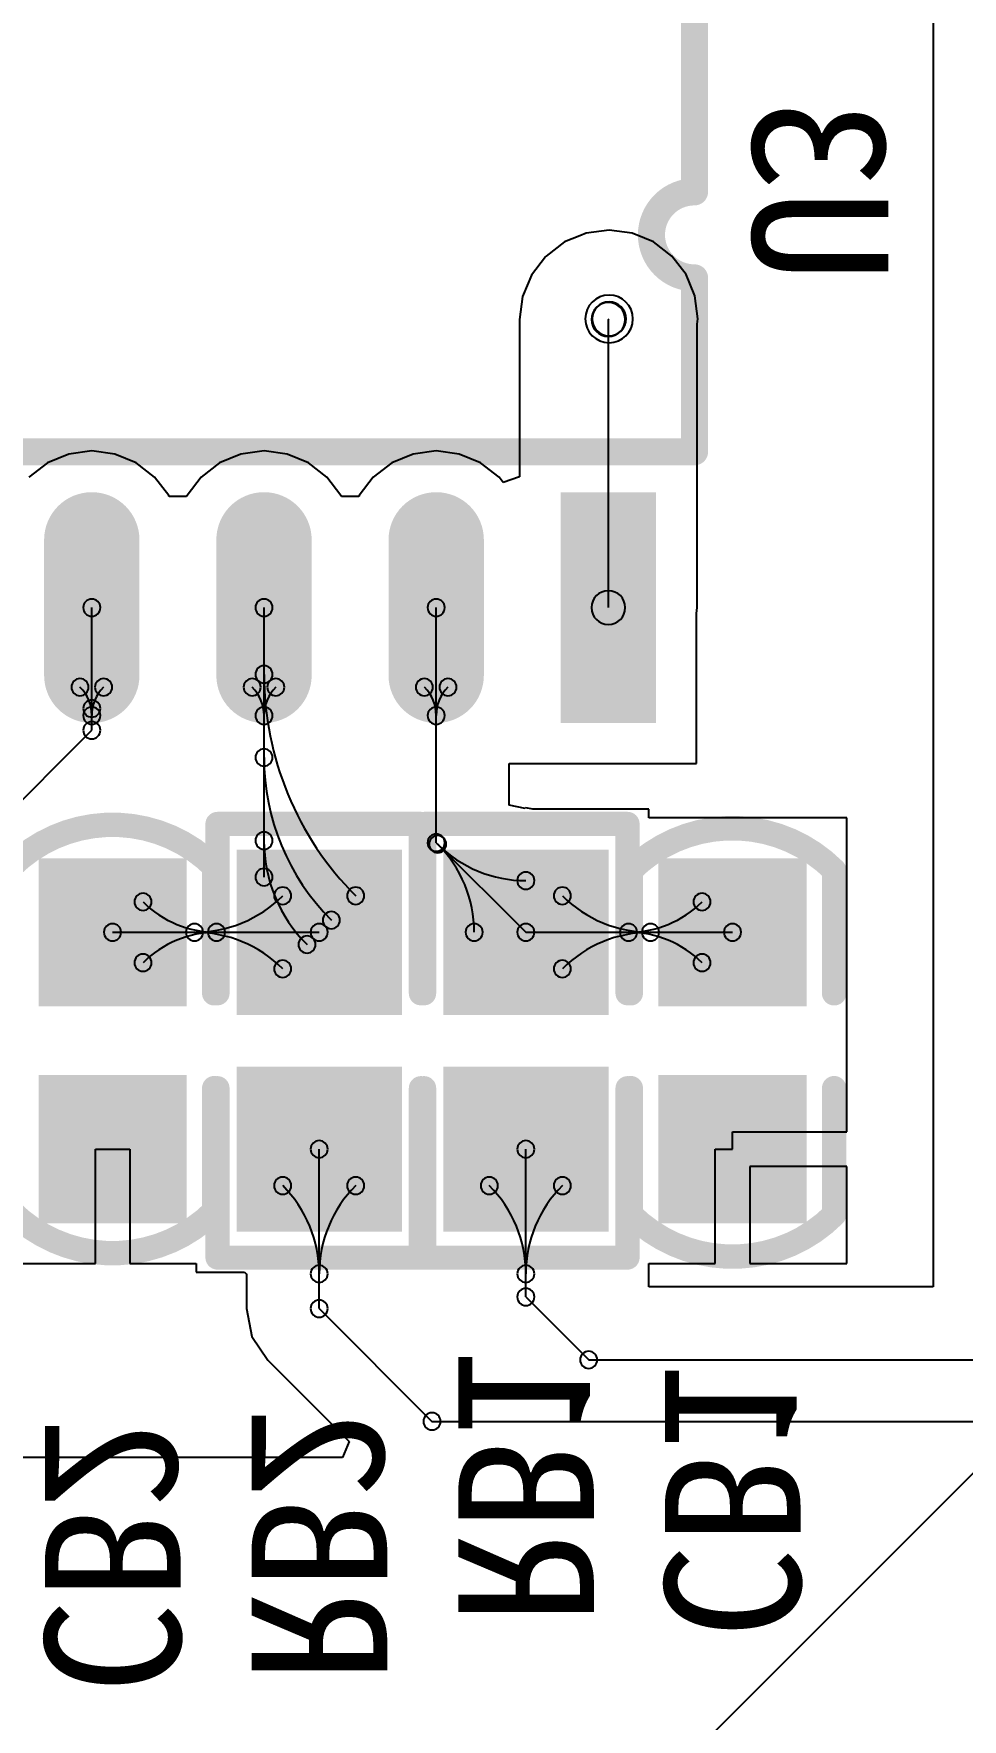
# Model space of a CAD drawing. Header units: inches. Extents: x 32166 to 34772, y 2386 to 4229.
# Drawn here: x 32921.7 to 32951.2, y 3108.7 to 3162.5 of the extents above; entities that cross this region are included whole.
import ezdxf

# ---------------------------------------------------------------- set-up
doc = ezdxf.new("R2010")
doc.units = ezdxf.units.IN
doc.header["$LTSCALE"] = 0.64311
doc.header["$MEASUREMENT"] = 0
for name, color, linetype in [('BOTTOMLAYER', 5, 'CONTINUOUS'), ('BOTTOMOVERLAY', 54, 'CONTINUOUS'), ('BOTTOMPASTE', 16, 'CONTINUOUS'), ('BOTTOMSOLDER', 6, 'CONTINUOUS'), ('MULTILAYER', 9, 'CONTINUOUS')]:
    doc.layers.add(name, color=color, linetype=linetype)
doc.styles.get("Standard").update_dxf_attribs({"font": 'txt', "width": 0.8})

msp = doc.modelspace()

# ---------------------------------------------------------------- linework, layer by layer
at = {"layer": 'BOTTOMLAYER'}
for p, q in [((32950.321, 3208.849), (32950.321, 3138.26)), ((32939.063, 3156.033), (32938.58, 3155.833)), ((32939.263, 3156.116), (32939.063, 3156.033)), ((32939.996, 3156.212), (32939.263, 3156.116)), ((32940.729, 3156.116), (32939.996, 3156.212)), ((32941.129, 3155.95), (32940.729, 3156.116)), ((32941.412, 3155.833), (32941.129, 3155.95)), ((32937.972, 3155.361), (32937.522, 3154.775)), ((32937.993, 3155.383), (32937.972, 3155.361)), ((32938.58, 3155.833), (32937.993, 3155.383)), ((32941.999, 3155.383), (32941.412, 3155.833)), ((32942.449, 3154.796), (32941.999, 3155.383)), ((32937.522, 3154.775), (32937.417, 3154.522)), ((32942.566, 3154.513), (32942.449, 3154.796)), ((32937.417, 3154.522), (32937.239, 3154.092)), ((32942.732, 3154.113), (32942.566, 3154.513)), ((32937.239, 3154.092), (32937.142, 3153.359)), ((32942.828, 3153.38), (32942.732, 3154.113)), ((32937.142, 3153.359), (32937.142, 3148.345)), ((32939.974, 3153.359), (32939.996, 3153.38)), ((32939.974, 3144.178), (32939.974, 3153.359)), ((32942.807, 3153.216), (32942.828, 3153.38)), ((32942.807, 3144.178), (32942.807, 3153.216)), ((32922.782, 3149.074), (32922.099, 3148.791)), ((32923.515, 3149.171), (32922.782, 3149.074)), ((32924.248, 3149.074), (32923.515, 3149.171)), ((32924.931, 3148.791), (32924.248, 3149.074)), ((32928.268, 3149.074), (32927.585, 3148.791)), ((32929.002, 3149.171), (32928.268, 3149.074)), ((32929.735, 3149.074), (32929.002, 3149.171)), ((32930.418, 3148.791), (32929.735, 3149.074)), ((32933.755, 3149.074), (32933.072, 3148.791)), ((32934.488, 3149.171), (32933.755, 3149.074)), ((32935.221, 3149.074), (32934.488, 3149.171)), ((32935.904, 3148.791), (32935.221, 3149.074)), ((32922.099, 3148.791), (32921.512, 3148.341)), ((32925.518, 3148.341), (32924.931, 3148.791)), ((32925.968, 3147.755), (32925.518, 3148.341)), ((32926.999, 3148.341), (32926.549, 3147.755)), ((32927.585, 3148.791), (32926.999, 3148.341)), ((32931.004, 3148.341), (32930.418, 3148.791)), ((32931.454, 3147.755), (32931.004, 3148.341)), ((32932.485, 3148.341), (32932.035, 3147.755)), ((32933.072, 3148.791), (32932.485, 3148.341)), ((32936.491, 3148.341), (32935.904, 3148.791)), ((32936.623, 3148.169), (32936.491, 3148.341)), ((32937.142, 3148.345), (32936.623, 3148.169)), ((32925.984, 3147.716), (32925.968, 3147.755)), ((32926.533, 3147.716), (32925.984, 3147.716)), ((32926.549, 3147.755), (32926.533, 3147.716)), ((32931.47, 3147.716), (32931.454, 3147.755)), ((32932.019, 3147.716), (32931.47, 3147.716)), ((32932.035, 3147.755), (32932.019, 3147.716)), ((32923.515, 3140.96), (32923.515, 3144.178)), ((32923.515, 3140.269), (32923.515, 3144.178)), ((32929.002, 3135.588), (32929.002, 3144.178)), ((32934.488, 3136.686), (32934.488, 3144.178)), ((32942.782, 3143.994), (32942.807, 3144.178)), ((32942.782, 3139.21), (32942.782, 3143.994)), ((32917.593, 3134.347), (32923.515, 3140.269)), ((32936.809, 3137.881), (32936.809, 3139.21)), ((32936.809, 3139.21), (32937.166, 3139.21)), ((32937.166, 3139.21), (32937.166, 3139.21)), ((32937.166, 3139.21), (32942.782, 3139.21)), ((32950.321, 3138.26), (32950.321, 3122.524)), ((32937.323, 3137.779), (32936.809, 3137.881)), ((32937.344, 3137.796), (32937.323, 3137.779)), ((32937.568, 3137.752), (32937.344, 3137.796)), ((32937.344, 3137.796), (32937.344, 3137.796)), ((32941.267, 3137.752), (32937.568, 3137.752)), ((32941.267, 3137.478), (32941.267, 3137.752)), ((32947.576, 3137.478), (32941.267, 3137.478)), ((32947.576, 3130.181), (32947.576, 3137.478)), ((32934.488, 3136.686), (32937.344, 3133.829)), ((32924.177, 3133.829), (32930.76, 3133.829)), ((32937.344, 3133.829), (32943.928, 3133.829)), ((32947.576, 3127.466), (32947.576, 3130.181)), ((32943.927, 3126.918), (32943.927, 3127.466)), ((32943.927, 3127.466), (32947.576, 3127.466)), ((32923.628, 3123.269), (32923.628, 3126.918)), ((32923.628, 3126.918), (32924.725, 3126.918)), ((32924.725, 3126.918), (32924.725, 3123.269)), ((32930.76, 3121.835), (32930.76, 3126.917)), ((32937.344, 3122.206), (32937.344, 3126.917)), ((32943.379, 3123.269), (32943.379, 3126.918)), ((32943.379, 3126.918), (32943.927, 3126.918)), ((32947.576, 3126.369), (32944.476, 3126.369)), ((32944.476, 3126.369), (32944.476, 3123.269)), ((32947.576, 3123.269), (32947.576, 3126.369)), ((32918.142, 3123.269), (32923.628, 3123.269)), ((32924.725, 3123.269), (32926.838, 3123.269)), ((32926.838, 3123.269), (32926.838, 3122.995)), ((32941.267, 3122.995), (32941.267, 3123.269)), ((32941.267, 3123.269), (32943.379, 3123.269)), ((32944.476, 3123.269), (32947.576, 3123.269)), ((32926.838, 3122.995), (32928.385, 3122.995)), ((32928.385, 3122.995), (32928.43, 3122.944)), ((32928.43, 3122.944), (32928.43, 3122.944)), ((32928.43, 3122.944), (32928.439, 3122.944)), ((32928.439, 3122.944), (32928.439, 3121.835)), ((32941.267, 3122.524), (32941.267, 3122.995)), ((32941.267, 3122.995), (32941.267, 3122.995)), ((32937.344, 3122.206), (32939.348, 3120.203)), ((32950.321, 3122.524), (32941.267, 3122.524)), ((32928.439, 3121.835), (32928.616, 3120.946)), ((32930.76, 3121.835), (32934.354, 3118.241)), ((32940.99, 3105.99), (32956.628, 3121.628)), ((32928.616, 3120.946), (32929.119, 3120.193)), ((32929.119, 3120.193), (32931.713, 3117.599)), ((32939.348, 3120.203), (32956.11, 3120.203)), ((32934.354, 3118.241), (32956.922, 3118.241)), ((32931.713, 3117.599), (32931.504, 3117.092)), ((32931.504, 3117.092), (32895.149, 3117.092))]:
    msp.add_line(p, q, dxfattribs=at)
at = {"layer": 'BOTTOMLAYER', "const_width": 2.16}
for points in [[(32923.515, 3146.338), (32923.515, 3142.018)], [(32929.002, 3146.338), (32929.002, 3142.018)], [(32934.488, 3146.338), (32934.488, 3142.018)]]:
    msp.add_lwpolyline(points, dxfattribs=at)
at = {"layer": 'BOTTOMLAYER', "const_width": 1.08}
for points in [[(32923.515, 3145.798, 1), (32923.515, 3146.878, 1)], [(32929.002, 3145.798, 1), (32929.002, 3146.878, 1)], [(32934.488, 3145.798, 1), (32934.488, 3146.878, 1)], [(32923.515, 3141.478, 1), (32923.515, 3142.558, 1)], [(32929.002, 3141.478, 1), (32929.002, 3142.558, 1)], [(32934.488, 3141.478, 1), (32934.488, 3142.558, 1)]]:
    msp.add_lwpolyline(points, format="xyb", close=True, dxfattribs=at)
at = {"layer": 'BOTTOMLAYER'}
for centre, radius, start, end in [((32939.974, 3153.359), 0.54, 0, 180), ((32939.974, 3153.359), 0.54, 0, 180), ((32939.996, 3153.38), 0.54, 0, 180), ((32939.996, 3153.38), 0.54, 0, 180), ((32939.974, 3153.359), 0.54, 180, 0), ((32939.974, 3153.359), 0.54, 180, 0), ((32939.996, 3153.38), 0.54, 180, 0), ((32939.996, 3153.38), 0.54, 180, 0), ((32939.974, 3144.178), 0.54, 0, 180), ((32923.515, 3144.178), 0.274, 0, 180), ((32923.515, 3144.178), 0.274, 0, 180), ((32923.515, 3144.178), 0.274, 180, 0), ((32923.515, 3144.178), 0.274, 180, 0), ((32929.002, 3144.178), 0.274, 0, 180), ((32929.002, 3144.178), 0.274, 180, 0), ((32934.488, 3144.178), 0.274, 0, 180), ((32934.488, 3144.178), 0.274, 180, 0), ((32939.974, 3144.178), 0.54, 180, 0), ((32923.139, 3141.643), 0.274, 0, 180), ((32923.139, 3141.643), 0.274, 0, 180), ((32923.891, 3141.643), 0.274, 0, 180), ((32923.891, 3141.643), 0.274, 0, 180), ((32928.626, 3141.643), 0.274, 0, 180), ((32928.626, 3141.643), 0.274, 0, 180), ((32929.002, 3142.049), 0.274, 0, 180), ((32929.002, 3142.049), 0.274, 0, 180), ((32929.002, 3142.049), 0.274, 180, 0), ((32929.002, 3142.049), 0.274, 180, 0), ((32938.981, 3142.049), 9.979, 180, 225), ((32938.981, 3142.049), 9.979, 180, 225), ((32929.377, 3141.643), 0.274, 0, 180), ((32929.377, 3141.643), 0.274, 0, 180), ((32934.112, 3141.643), 0.274, 0, 180), ((32934.112, 3141.643), 0.274, 0, 180), ((32934.864, 3141.643), 0.274, 0, 180), ((32934.864, 3141.643), 0.274, 0, 180), ((32923.139, 3141.643), 0.274, 180, 0), ((32923.139, 3141.643), 0.274, 180, 0), ((32922.232, 3140.736), 1.283, 0.0004, 45.0004), ((32922.232, 3140.736), 1.283, 0.0004, 45.0004), ((32924.798, 3140.736), 1.283, 134.9996, 179.9996), ((32924.798, 3140.736), 1.283, 134.9996, 179.9996), ((32923.891, 3141.643), 0.274, 180, 0), ((32923.891, 3141.643), 0.274, 180, 0), ((32928.626, 3141.643), 0.274, 180, 0), ((32928.626, 3141.643), 0.274, 180, 0), ((32927.719, 3140.736), 1.283, 0.0004, 45.0004), ((32927.719, 3140.736), 1.283, 0.0004, 45.0004), ((32930.284, 3140.736), 1.283, 134.9996, 179.9996), ((32930.284, 3140.736), 1.283, 134.9996, 179.9996), ((32929.377, 3141.643), 0.274, 180, 0), ((32929.377, 3141.643), 0.274, 180, 0), ((32934.112, 3141.643), 0.274, 180, 0), ((32934.112, 3141.643), 0.274, 180, 0), ((32933.205, 3140.736), 1.283, 0.0004, 45.0004), ((32933.205, 3140.736), 1.283, 0.0004, 45.0004), ((32935.771, 3140.736), 1.283, 134.9996, 179.9996), ((32935.771, 3140.736), 1.283, 134.9996, 179.9996), ((32934.864, 3141.643), 0.274, 180, 0), ((32934.864, 3141.643), 0.274, 180, 0), ((32923.515, 3140.96), 0.274, 0, 180), ((32923.515, 3140.736), 0.274, 0, 180), ((32923.515, 3140.736), 0.274, 0, 180), ((32923.515, 3140.736), 0.274, 0, 180), ((32923.515, 3140.736), 0.274, 0, 180), ((32923.515, 3140.96), 0.274, 180, 0), ((32929.002, 3140.736), 0.274, 0, 180), ((32929.002, 3140.736), 0.274, 0, 180), ((32929.002, 3140.736), 0.274, 0, 180), ((32929.002, 3140.736), 0.274, 0, 180), ((32934.488, 3140.736), 0.274, 0, 180), ((32934.488, 3140.736), 0.274, 0, 180), ((32934.488, 3140.736), 0.274, 0, 180), ((32934.488, 3140.736), 0.274, 0, 180), ((32923.515, 3140.736), 0.274, 180, 0), ((32923.515, 3140.736), 0.274, 180, 0), ((32923.515, 3140.736), 0.274, 180, 0), ((32923.515, 3140.736), 0.274, 180, 0), ((32923.515, 3140.269), 0.274, 0, 180), ((32923.515, 3140.269), 0.274, 0, 180), ((32923.515, 3140.269), 0.274, 180, 0), ((32923.515, 3140.269), 0.274, 180, 0), ((32929.002, 3140.736), 0.274, 180, 0), ((32929.002, 3140.736), 0.274, 180, 0), ((32929.002, 3140.736), 0.274, 180, 0), ((32929.002, 3140.736), 0.274, 180, 0), ((32934.488, 3140.736), 0.274, 180, 0), ((32934.488, 3140.736), 0.274, 180, 0), ((32934.488, 3140.736), 0.274, 180, 0), ((32934.488, 3140.736), 0.274, 180, 0), ((32929.002, 3139.4), 0.274, 0, 180), ((32929.002, 3139.4), 0.274, 0, 180), ((32929.002, 3139.4), 0.274, 180, 0), ((32929.002, 3139.4), 0.274, 180, 0), ((32936.332, 3139.4), 7.33, 180, 225), ((32936.332, 3139.4), 7.33, 180, 225), ((32929.002, 3136.751), 0.274, 0, 180), ((32929.002, 3136.751), 0.274, 0, 180), ((32929.002, 3136.751), 0.274, 180, 0), ((32929.002, 3136.751), 0.274, 180, 0), ((32933.682, 3136.751), 4.681, 180.0001, 225.0001), ((32933.682, 3136.751), 4.681, 180.0001, 225.0001), ((32934.488, 3136.686), 0.274, 0, 180), ((32934.488, 3136.686), 0.274, 0, 180), ((32934.488, 3136.686), 0.274, 180, 0), ((32934.488, 3136.686), 0.274, 180, 0), ((32934.534, 3136.639), 0.274, 0, 180), ((32934.534, 3136.639), 0.274, 0, 180), ((32934.534, 3136.639), 0.274, 0, 180), ((32934.534, 3136.639), 0.274, 0, 180), ((32934.534, 3136.639), 0.274, 180, 0), ((32934.534, 3136.639), 0.274, 180, 0), ((32934.534, 3136.639), 0.274, 180, 0), ((32934.534, 3136.639), 0.274, 180, 0), ((32931.725, 3133.829), 3.974, 360, 45), ((32937.344, 3139.449), 3.974, 225, 270), ((32937.344, 3139.449), 3.974, 225, 270), ((32931.725, 3133.829), 3.974, 360, 45), ((32929.002, 3135.588), 0.274, 0, 180), ((32929.002, 3135.588), 0.274, 180, 0), ((32937.344, 3135.475), 0.274, 0, 180), ((32937.344, 3135.475), 0.274, 0, 180), ((32937.344, 3135.475), 0.274, 180, 0), ((32937.344, 3135.475), 0.274, 180, 0), ((32925.147, 3134.799), 0.274, 0, 180), ((32925.147, 3134.799), 0.274, 0, 180), ((32926.787, 3137.803), 3.974, 270, 315), ((32926.787, 3137.803), 3.974, 270, 315), ((32929.597, 3134.993), 0.274, 0, 180), ((32929.597, 3134.993), 0.274, 0, 180), ((32929.597, 3134.993), 0.274, 180, 0), ((32929.597, 3134.993), 0.274, 180, 0), ((32931.924, 3134.993), 0.274, 0, 180), ((32931.924, 3134.993), 0.274, 0, 180), ((32931.924, 3134.993), 0.274, 180, 0), ((32931.924, 3134.993), 0.274, 180, 0), ((32938.508, 3134.993), 0.274, 0, 180), ((32938.508, 3134.993), 0.274, 0, 180), ((32938.508, 3134.993), 0.274, 180, 0), ((32938.508, 3134.993), 0.274, 180, 0), ((32941.318, 3137.803), 3.974, 225, 270), ((32941.318, 3137.803), 3.974, 225, 270), ((32942.958, 3134.799), 0.274, 0, 180), ((32942.958, 3134.799), 0.274, 0, 180), ((32925.147, 3134.799), 0.274, 180, 0), ((32925.147, 3134.799), 0.274, 180, 0), ((32927.488, 3137.141), 3.311, 225.0001, 270.0001), ((32927.488, 3137.141), 3.311, 225.0001, 270.0001), ((32931.148, 3134.217), 0.274, 0, 180), ((32931.148, 3134.217), 0.274, 0, 180), ((32940.617, 3137.141), 3.311, 269.9999, 314.9999), ((32940.617, 3137.141), 3.311, 269.9999, 314.9999), ((32942.958, 3134.799), 0.274, 180, 0), ((32942.958, 3134.799), 0.274, 180, 0), ((32924.177, 3133.829), 0.274, 0, 180), ((32924.177, 3133.829), 0.274, 180, 0), ((32927.488, 3130.518), 3.311, 89.9999, 134.9999), ((32927.488, 3130.518), 3.311, 89.9999, 134.9999), ((32926.787, 3133.829), 0.274, 0, 180), ((32926.787, 3133.829), 0.274, 0, 180), ((32926.787, 3133.829), 0.274, 0, 180), ((32926.787, 3133.829), 0.274, 0, 180), ((32926.787, 3133.829), 0.274, 180, 0), ((32926.787, 3133.829), 0.274, 180, 0), ((32926.787, 3133.829), 0.274, 180, 0), ((32926.787, 3133.829), 0.274, 180, 0), ((32926.787, 3129.856), 3.974, 45, 90), ((32926.787, 3129.856), 3.974, 45, 90), ((32927.488, 3133.829), 0.274, 0, 180), ((32927.488, 3133.829), 0.274, 0, 180), ((32927.488, 3133.829), 0.274, 0, 180), ((32927.488, 3133.829), 0.274, 0, 180), ((32927.488, 3133.829), 0.274, 180, 0), ((32927.488, 3133.829), 0.274, 180, 0), ((32927.488, 3133.829), 0.274, 180, 0), ((32927.488, 3133.829), 0.274, 180, 0), ((32930.76, 3133.829), 0.274, 0, 180), ((32930.76, 3133.829), 0.274, 180, 0), ((32931.148, 3134.217), 0.274, 180, 0), ((32931.148, 3134.217), 0.274, 180, 0), ((32935.698, 3133.829), 0.274, 0, 180), ((32935.698, 3133.829), 0.274, 0, 180), ((32935.698, 3133.829), 0.274, 180, 0), ((32935.698, 3133.829), 0.274, 180, 0), ((32937.344, 3133.829), 0.274, 0, 180), ((32937.344, 3133.829), 0.274, 0, 180), ((32937.344, 3133.829), 0.274, 180, 0), ((32937.344, 3133.829), 0.274, 180, 0), ((32941.318, 3129.856), 3.974, 90, 135), ((32941.318, 3129.856), 3.974, 90, 135), ((32940.617, 3133.829), 0.274, 0, 180), ((32940.617, 3133.829), 0.274, 0, 180), ((32940.617, 3133.829), 0.274, 0, 180), ((32940.617, 3133.829), 0.274, 0, 180), ((32940.617, 3133.829), 0.274, 180, 0), ((32940.617, 3133.829), 0.274, 180, 0), ((32940.617, 3133.829), 0.274, 180, 0), ((32940.617, 3133.829), 0.274, 180, 0), ((32940.617, 3130.518), 3.311, 45.0001, 90.0001), ((32940.617, 3130.518), 3.311, 45.0001, 90.0001), ((32941.318, 3133.829), 0.274, 0, 180), ((32941.318, 3133.829), 0.274, 0, 180), ((32941.318, 3133.829), 0.274, 0, 180), ((32941.318, 3133.829), 0.274, 0, 180), ((32941.318, 3133.829), 0.274, 180, 0), ((32941.318, 3133.829), 0.274, 180, 0), ((32941.318, 3133.829), 0.274, 180, 0), ((32941.318, 3133.829), 0.274, 180, 0), ((32943.928, 3133.829), 0.274, 0, 180), ((32943.928, 3133.829), 0.274, 180, 0), ((32930.373, 3133.441), 0.274, 0, 180), ((32930.373, 3133.441), 0.274, 0, 180), ((32930.373, 3133.441), 0.274, 180, 0), ((32930.373, 3133.441), 0.274, 180, 0), ((32925.147, 3132.859), 0.274, 0, 180), ((32925.147, 3132.859), 0.274, 0, 180), ((32925.147, 3132.859), 0.274, 180, 0), ((32925.147, 3132.859), 0.274, 180, 0), ((32929.597, 3132.665), 0.274, 0, 180), ((32929.597, 3132.665), 0.274, 0, 180), ((32938.508, 3132.665), 0.274, 0, 180), ((32938.508, 3132.665), 0.274, 0, 180), ((32942.958, 3132.859), 0.274, 0, 180), ((32942.958, 3132.859), 0.274, 0, 180), ((32942.958, 3132.859), 0.274, 180, 0), ((32942.958, 3132.859), 0.274, 180, 0), ((32929.597, 3132.665), 0.274, 180, 0), ((32929.597, 3132.665), 0.274, 180, 0), ((32938.508, 3132.665), 0.274, 180, 0), ((32938.508, 3132.665), 0.274, 180, 0), ((32930.76, 3126.917), 0.274, 0, 180), ((32930.76, 3126.917), 0.274, 180, 0), ((32937.344, 3126.917), 0.274, 0, 180), ((32937.344, 3126.917), 0.274, 180, 0), ((32929.597, 3125.753), 0.274, 0, 180), ((32929.597, 3125.753), 0.274, 0, 180), ((32931.924, 3125.753), 0.274, 0, 180), ((32931.924, 3125.753), 0.274, 0, 180), ((32936.18, 3125.753), 0.274, 0, 180), ((32936.18, 3125.753), 0.274, 0, 180), ((32938.508, 3125.753), 0.274, 0, 180), ((32938.508, 3125.753), 0.274, 0, 180), ((32929.597, 3125.753), 0.274, 180, 0), ((32929.597, 3125.753), 0.274, 180, 0), ((32926.787, 3122.944), 3.974, 360, 45), ((32926.787, 3122.944), 3.974, 360, 45), ((32934.734, 3122.944), 3.974, 135, 180), ((32934.734, 3122.944), 3.974, 135, 180), ((32931.924, 3125.753), 0.274, 180, 0), ((32931.924, 3125.753), 0.274, 180, 0), ((32936.18, 3125.753), 0.274, 180, 0), ((32936.18, 3125.753), 0.274, 180, 0), ((32933.371, 3122.944), 3.974, 360, 45), ((32933.371, 3122.944), 3.974, 360, 45), ((32941.318, 3122.944), 3.974, 135, 180), ((32941.318, 3122.944), 3.974, 135, 180), ((32938.508, 3125.753), 0.274, 180, 0), ((32938.508, 3125.753), 0.274, 180, 0), ((32930.76, 3122.944), 0.274, 0, 180), ((32930.76, 3122.944), 0.274, 0, 180), ((32930.76, 3122.944), 0.274, 0, 180), ((32930.76, 3122.944), 0.274, 0, 180), ((32937.344, 3122.944), 0.274, 0, 180), ((32937.344, 3122.944), 0.274, 0, 180), ((32937.344, 3122.944), 0.274, 0, 180), ((32937.344, 3122.944), 0.274, 0, 180), ((32930.76, 3122.944), 0.274, 180, 0), ((32930.76, 3122.944), 0.274, 180, 0), ((32930.76, 3122.944), 0.274, 180, 0), ((32930.76, 3122.944), 0.274, 180, 0), ((32937.344, 3122.944), 0.274, 180, 0), ((32937.344, 3122.944), 0.274, 180, 0), ((32937.344, 3122.944), 0.274, 180, 0), ((32937.344, 3122.944), 0.274, 180, 0), ((32930.76, 3121.835), 0.274, 0, 180), ((32930.76, 3121.835), 0.274, 0, 180), ((32937.344, 3122.206), 0.274, 0, 180), ((32937.344, 3122.206), 0.274, 0, 180), ((32937.344, 3122.206), 0.274, 180, 0), ((32937.344, 3122.206), 0.274, 180, 0), ((32930.76, 3121.835), 0.274, 180, 0), ((32930.76, 3121.835), 0.274, 180, 0), ((32939.348, 3120.203), 0.274, 0, 180), ((32939.348, 3120.203), 0.274, 0, 180), ((32939.348, 3120.203), 0.274, 180, 0), ((32939.348, 3120.203), 0.274, 180, 0), ((32934.354, 3118.241), 0.274, 0, 180), ((32934.354, 3118.241), 0.274, 0, 180), ((32934.354, 3118.241), 0.274, 180, 0), ((32934.354, 3118.241), 0.274, 180, 0)]:
    msp.add_arc(centre, radius, start, end, dxfattribs=at)
for points in [[(32941.054, 3140.938), (32941.054, 3147.418), (32938.894, 3140.938), (32938.894, 3147.418)], [(32932.955, 3131.635), (32932.955, 3136.024), (32928.566, 3131.635), (32928.566, 3136.024)], [(32939.539, 3131.635), (32939.539, 3136.024), (32935.15, 3131.635), (32935.15, 3136.024)], [(32926.097, 3131.909), (32926.097, 3135.75), (32922.257, 3131.909), (32922.257, 3135.75)], [(32942.008, 3135.75), (32942.008, 3131.909), (32945.848, 3135.75), (32945.848, 3131.909)], [(32932.955, 3124.723), (32932.955, 3129.112), (32928.566, 3124.723), (32928.566, 3129.112)], [(32939.539, 3124.723), (32939.539, 3129.112), (32935.15, 3124.723), (32935.15, 3129.112)], [(32926.097, 3124.997), (32926.097, 3128.838), (32922.257, 3124.997), (32922.257, 3128.838)], [(32942.008, 3128.838), (32942.008, 3124.997), (32945.848, 3128.838), (32945.848, 3124.997)]]:
    msp.add_solid(points, dxfattribs=at)
at = {"layer": 'BOTTOMOVERLAY'}
for points, const_width in [([(32942.718, 3157.43), (32942.718, 3162.97)], 0.864), ([(32942.718, 3149.146), (32942.718, 3154.687)], 0.864), ([(32898.826, 3149.146), (32942.718, 3149.146)], 0.864), ([(32927.52, 3137.285), (32934, 3137.285)], 0.768), ([(32927.52, 3131.885), (32927.52, 3137.285)], 0.768), ([(32934, 3131.885), (32934, 3137.285)], 0.768), ([(32934.104, 3137.285), (32940.584, 3137.285)], 0.768), ([(32934.104, 3131.885), (32934.104, 3137.285)], 0.768), ([(32940.584, 3131.885), (32940.584, 3137.285)], 0.768), ([(32927.417, 3131.885), (32927.417, 3135.915)], 0.778), ([(32940.688, 3131.885), (32940.688, 3135.805)], 0.778), ([(32947.168, 3131.885), (32947.168, 3135.805)], 0.778), ([(32927.417, 3124.942), (32927.417, 3128.861)], 0.778), ([(32927.52, 3123.461), (32927.52, 3128.861)], 0.768), ([(32934, 3123.461), (32934, 3128.861)], 0.768), ([(32934.104, 3123.461), (32934.104, 3128.861)], 0.768), ([(32940.584, 3123.461), (32940.584, 3128.861)], 0.768), ([(32940.688, 3124.832), (32940.688, 3128.861)], 0.778), ([(32947.168, 3124.832), (32947.168, 3128.861)], 0.778), ([(32927.52, 3123.461), (32934, 3123.461)], 0.768), ([(32934.104, 3123.461), (32940.584, 3123.461)], 0.768)]:
    msp.add_lwpolyline(points, dxfattribs=dict(at, const_width=const_width))
for points, const_width in [([(32942.718, 3154.687, -1), (32942.718, 3157.43)], 0.864), ([(32920.937, 3135.915, -0.414214), (32927.417, 3135.915)], 0.778), ([(32940.688, 3135.805, -0.414214), (32947.168, 3135.805)], 0.778), ([(32927.417, 3124.942, -0.414214), (32920.937, 3124.942)], 0.778), ([(32947.168, 3124.832, -0.414214), (32940.688, 3124.832)], 0.778)]:
    msp.add_lwpolyline(points, format="xyb", dxfattribs=dict(at, const_width=const_width))
for points, const_width in [([(32942.718, 3157.214, 1), (32942.718, 3157.646, 1)], 0.432), ([(32942.718, 3157.214, 1), (32942.718, 3157.646, 1)], 0.432), ([(32942.718, 3154.471, 1), (32942.718, 3154.903, 1)], 0.432), ([(32942.718, 3154.471, 1), (32942.718, 3154.903, 1)], 0.432), ([(32942.718, 3148.93, 1), (32942.718, 3149.362, 1)], 0.432), ([(32942.718, 3148.93, 1), (32942.718, 3149.362, 1)], 0.432), ([(32927.712, 3137.285, 1), (32927.328, 3137.285, 1)], 0.384), ([(32927.712, 3137.285, 1), (32927.328, 3137.285, 1)], 0.384), ([(32934.193, 3137.285, 1), (32933.808, 3137.285, 1)], 0.384), ([(32934.192, 3137.285, 1), (32933.808, 3137.285, 1)], 0.384), ([(32934.296, 3137.285, 1), (32933.912, 3137.285, 1)], 0.384), ([(32934.296, 3137.285, 1), (32933.912, 3137.285, 1)], 0.384), ([(32940.776, 3137.285, 1), (32940.392, 3137.285, 1)], 0.384), ([(32940.776, 3137.285, 1), (32940.392, 3137.285, 1)], 0.384), ([(32927.611, 3135.915, 1), (32927.222, 3135.915, 1)], 0.389), ([(32927.611, 3135.915, 1), (32927.222, 3135.915, 1)], 0.389), ([(32940.493, 3135.805, 1), (32940.882, 3135.805, 1)], 0.389), ([(32940.493, 3135.805, 1), (32940.882, 3135.805, 1)], 0.389), ([(32946.973, 3135.805, 1), (32947.362, 3135.805, 1)], 0.389), ([(32946.973, 3135.805, 1), (32947.362, 3135.805, 1)], 0.389), ([(32927.611, 3131.885, 1), (32927.222, 3131.885, 1)], 0.389), ([(32927.712, 3131.885, 1), (32927.328, 3131.885, 1)], 0.384), ([(32934.192, 3131.885, 1), (32933.808, 3131.885, 1)], 0.384), ([(32934.296, 3131.885, 1), (32933.912, 3131.885, 1)], 0.384), ([(32940.776, 3131.885, 1), (32940.392, 3131.885, 1)], 0.384), ([(32940.493, 3131.885, 1), (32940.882, 3131.885, 1)], 0.389), ([(32946.973, 3131.885, 1), (32947.362, 3131.885, 1)], 0.389), ([(32927.611, 3128.861, 1), (32927.222, 3128.861, 1)], 0.389), ([(32927.712, 3128.861, 1), (32927.328, 3128.861, 1)], 0.384), ([(32934.192, 3128.861, 1), (32933.808, 3128.861, 1)], 0.384), ([(32934.296, 3128.861, 1), (32933.912, 3128.861, 1)], 0.384), ([(32940.776, 3128.861, 1), (32940.392, 3128.861, 1)], 0.384), ([(32940.493, 3128.861, 1), (32940.882, 3128.861, 1)], 0.389), ([(32946.973, 3128.861, 1), (32947.362, 3128.861, 1)], 0.389), ([(32927.611, 3124.942, 1), (32927.222, 3124.942, 1)], 0.389), ([(32927.611, 3124.942, 1), (32927.222, 3124.942, 1)], 0.389), ([(32940.493, 3124.832, 1), (32940.882, 3124.832, 1)], 0.389), ([(32940.493, 3124.832, 1), (32940.882, 3124.832, 1)], 0.389), ([(32946.973, 3124.832, 1), (32947.362, 3124.832, 1)], 0.389), ([(32946.973, 3124.832, 1), (32947.362, 3124.832, 1)], 0.389), ([(32927.712, 3123.461, 1), (32927.328, 3123.461, 1)], 0.384), ([(32927.712, 3123.461, 1), (32927.328, 3123.461, 1)], 0.384), ([(32934.192, 3123.461, 1), (32933.808, 3123.461, 1)], 0.384), ([(32934.193, 3123.461, 1), (32933.808, 3123.461, 1)], 0.384), ([(32934.296, 3123.461, 1), (32933.912, 3123.461, 1)], 0.384), ([(32934.296, 3123.461, 1), (32933.912, 3123.461, 1)], 0.384), ([(32940.776, 3123.461, 1), (32940.392, 3123.461, 1)], 0.384), ([(32940.776, 3123.461, 1), (32940.392, 3123.461, 1)], 0.384)]:
    msp.add_lwpolyline(points, format="xyb", close=True, dxfattribs=dict(at, const_width=const_width))
at = {"layer": 'BOTTOMPASTE', "const_width": 2.16}
for points in [[(32923.515, 3146.338), (32923.515, 3142.018)], [(32929.002, 3146.338), (32929.002, 3142.018)], [(32934.488, 3146.338), (32934.488, 3142.018)]]:
    msp.add_lwpolyline(points, dxfattribs=at)
at = {"layer": 'BOTTOMPASTE', "const_width": 1.08}
for points in [[(32923.515, 3145.798, 1), (32923.515, 3146.878, 1)], [(32929.002, 3145.798, 1), (32929.002, 3146.878, 1)], [(32934.488, 3145.798, 1), (32934.488, 3146.878, 1)], [(32923.515, 3141.478, 1), (32923.515, 3142.558, 1)], [(32929.002, 3141.478, 1), (32929.002, 3142.558, 1)], [(32934.488, 3141.478, 1), (32934.488, 3142.558, 1)]]:
    msp.add_lwpolyline(points, format="xyb", close=True, dxfattribs=at)
at = {"layer": 'BOTTOMPASTE'}
for points in [[(32941.054, 3140.938), (32941.054, 3147.418), (32938.894, 3140.938), (32938.894, 3147.418)], [(32932.955, 3131.635), (32932.955, 3136.024), (32928.566, 3131.635), (32928.566, 3136.024)], [(32939.539, 3131.635), (32939.539, 3136.024), (32935.15, 3131.635), (32935.15, 3136.024)], [(32926.097, 3131.909), (32926.097, 3135.75), (32922.257, 3131.909), (32922.257, 3135.75)], [(32942.008, 3135.75), (32942.008, 3131.909), (32945.848, 3135.75), (32945.848, 3131.909)], [(32932.955, 3124.723), (32932.955, 3129.112), (32928.566, 3124.723), (32928.566, 3129.112)], [(32939.539, 3124.723), (32939.539, 3129.112), (32935.15, 3124.723), (32935.15, 3129.112)], [(32926.097, 3124.997), (32926.097, 3128.838), (32922.257, 3124.997), (32922.257, 3128.838)], [(32942.008, 3128.838), (32942.008, 3124.997), (32945.848, 3128.838), (32945.848, 3124.997)]]:
    msp.add_solid(points, dxfattribs=at)
at = {"layer": 'BOTTOMSOLDER', "const_width": 3.038}
for points in [[(32923.515, 3146.338), (32923.515, 3142.018)], [(32929.002, 3146.338), (32929.002, 3142.018)], [(32934.488, 3146.338), (32934.488, 3142.018)]]:
    msp.add_lwpolyline(points, dxfattribs=at)
at = {"layer": 'BOTTOMSOLDER', "const_width": 1.519}
for points in [[(32923.515, 3145.579, 1), (32923.515, 3147.098, 1)], [(32929.002, 3145.579, 1), (32929.002, 3147.098, 1)], [(32934.488, 3145.579, 1), (32934.488, 3147.098, 1)], [(32923.515, 3141.259, 1), (32923.515, 3142.778, 1)], [(32929.002, 3141.259, 1), (32929.002, 3142.778, 1)], [(32934.488, 3141.259, 1), (32934.488, 3142.778, 1)]]:
    msp.add_lwpolyline(points, format="xyb", close=True, dxfattribs=at)
at = {"layer": 'BOTTOMSOLDER'}
for start, end in [(0, 180), (180, 0)]:
    msp.add_arc((32939.996, 3153.38), 0.759, start, end, dxfattribs=at)
for points in [[(32941.493, 3140.5), (32941.493, 3147.857), (32938.455, 3140.5), (32938.455, 3147.857)], [(32926.536, 3131.47), (32926.536, 3136.188), (32921.818, 3131.47), (32921.818, 3136.188)], [(32933.394, 3131.196), (32933.394, 3136.463), (32928.127, 3131.196), (32928.127, 3136.463)], [(32939.978, 3131.196), (32939.978, 3136.463), (32934.711, 3131.196), (32934.711, 3136.463)], [(32941.569, 3136.188), (32941.569, 3131.47), (32946.287, 3136.188), (32946.287, 3131.47)], [(32933.394, 3124.284), (32933.394, 3129.551), (32928.127, 3124.284), (32928.127, 3129.551)], [(32939.978, 3124.284), (32939.978, 3129.551), (32934.711, 3124.284), (32934.711, 3129.551)], [(32926.536, 3124.558), (32926.536, 3129.276), (32921.818, 3124.558), (32921.818, 3129.276)], [(32941.569, 3129.276), (32941.569, 3124.558), (32946.287, 3129.276), (32946.287, 3124.558)]]:
    msp.add_solid(points, dxfattribs=at)
at = {"layer": 'MULTILAYER'}
for start, end in [(0, 180), (180, 0)]:
    msp.add_arc((32939.996, 3153.38), 0.54, start, end, dxfattribs=at)

# ---------------------------------------------------------------- texts
at = {"layer": 'BOTTOMOVERLAY', "text_generation_flag": 2}
for s, p in [('U3', (32944.575, 3154.546)), ('RB1', (32935.193, 3111.758)), ('CB1', (32941.776, 3111.319)), ('RB2', (32928.609, 3109.892)), ('CB2', (32922.025, 3109.563))]:
    msp.add_text(s, height=4.32, rotation=270, dxfattribs=at).set_placement(p)

doc.saveas('drawing.dxf')
